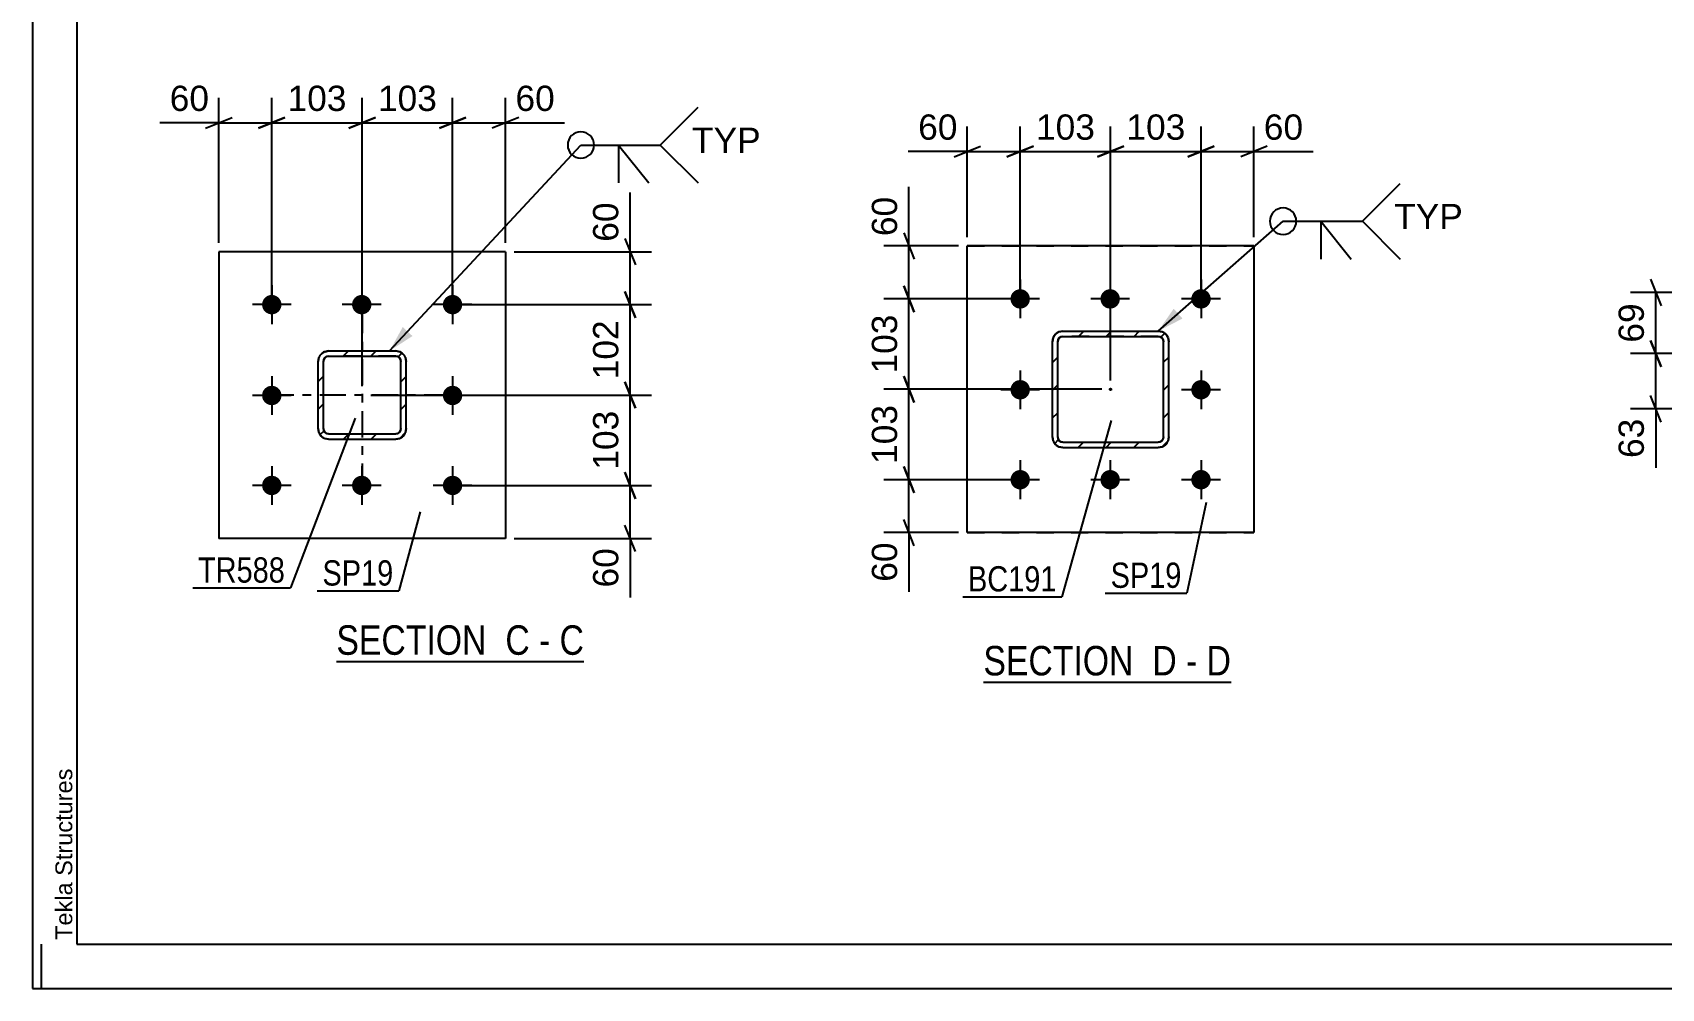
# Model space of a CAD drawing. Header units: millimetres. Extents: x 0 to 841, y 0 to 594.
# Drawn here: x 0 to 184.7, y 0 to 108.4 of the extents above; entities that cross this region are included whole.
import ezdxf

# ---------------------------------------------------------------- set-up
doc = ezdxf.new("R2010")
doc.units = ezdxf.units.MM
doc.linetypes.add('DXK_LINE_DOT2', pattern=[3.9198, 1.9599, -1.9599])
doc.linetypes.add('DXK_LINE_DOT3', pattern=[5.9187, 2.979, -0.9799, 0.9799, -0.9799])
doc.styles.add('Arial', font='arial.ttf', dxfattribs={"height": 0.2})
doc.styles.add('Arial Narrow', font='ARIALN.TTF', dxfattribs={"height": 0.2})

# ---------------------------------------------------------------- blocks, each defined once
blk = doc.blocks.new('Unknown-203724102-1113')
at = {"color": 5, "linetype": 'Continuous'}
for p, q in [((0, 594), (0, 0)), ((5, 589), (5, 5)), ((1, 0), (1, 5)), ((5, 5), (836, 5)), ((0, 0), (841, 0))]:
    blk.add_line(p, q, dxfattribs=at)
at = {"color": 174, "linetype": 'Continuous', "style": 'Arial'}
blk.add_text('Tekla Structures', height=1.9102, rotation=90, dxfattribs=at).set_placement((4.5, 5.5))
blk = doc.blocks.new('Unknown-203724102-13 - 1271')
at = {"color": 6, "linetype": 'Continuous'}
blk.add_line((34.45, 37.08), (62.52, 37.08), dxfattribs=at)
at = {"color": 0, "linetype": 'Continuous'}
for points in [[(52.56, 37.83), (52.56, 41.33), (34.45, 41.33), (34.45, 37.83)], [(56.38, 37.83), (56.38, 41.33), (53.61, 41.33), (53.61, 37.83)], [(58.7, 37.83), (58.7, 41.33), (57.43, 41.33), (57.43, 37.83)], [(62.52, 37.83), (62.52, 41.33), (59.75, 41.33), (59.75, 37.83)]]:
    blk.add_wipeout(points, dxfattribs=at)
at = {"color": 7, "linetype": 'Continuous', "style": 'Arial Narrow'}
for s, p in [('SECTION ', (34.45, 37.83)), ('C', (53.61, 37.83)), ('C', (59.75, 37.83)), ('-', (57.43, 37.83))]:
    blk.add_text(s, height=3.34, dxfattribs=at).set_placement(p)
blk = doc.blocks.new('Unknown-203724102-16 - 1982')
at = {"color": 6, "linetype": 'Continuous'}
blk.add_line((107.81, 34.74), (135.88, 34.74), dxfattribs=at)
at = {"color": 0, "linetype": 'Continuous'}
for points in [[(125.91, 35.49), (125.91, 38.99), (107.81, 38.99), (107.81, 35.49)], [(129.73, 35.49), (129.73, 38.99), (126.96, 38.99), (126.96, 35.49)], [(132.06, 35.49), (132.06, 38.99), (130.78, 38.99), (130.78, 35.49)], [(135.88, 35.49), (135.88, 38.99), (133.11, 38.99), (133.11, 35.49)]]:
    blk.add_wipeout(points, dxfattribs=at)
at = {"color": 7, "linetype": 'Continuous', "style": 'Arial Narrow'}
for s, p in [('SECTION ', (107.81, 35.49)), ('D', (126.96, 35.49)), ('D', (133.11, 35.49)), ('-', (130.78, 35.49))]:
    blk.add_text(s, height=3.34, dxfattribs=at).set_placement(p)
blk = doc.blocks.new('Bolt-203724102-1299 - 1271')
at = {"linetype": 'Continuous'}
for points in [[(28.22, 77.53, -1), (26.02, 77.53, -1)], [(38.42, 77.53, -1), (36.22, 77.53, -1)], [(48.72, 77.53, -1), (46.52, 77.53, -1)], [(28.22, 67.23, -1), (26.02, 67.23, -1)], [(48.72, 67.23, -1), (46.52, 67.23, -1)], [(28.22, 57.03, -1), (26.02, 57.03, -1)], [(38.42, 57.03, -1), (36.22, 57.03, -1)], [(48.72, 57.03, -1), (46.52, 57.03, -1)]]:
    blk.add_hatch(color=1, dxfattribs=at).paths.add_polyline_path(points)
at = {"color": 1, "linetype": 'Continuous'}
for p, q in [((27.12, 79.73), (27.12, 75.33)), ((37.32, 79.73), (37.32, 75.33)), ((47.62, 79.73), (47.62, 75.33)), ((29.32, 77.53), (24.92, 77.53)), ((39.52, 77.53), (35.12, 77.53)), ((49.82, 77.53), (45.42, 77.53)), ((27.12, 69.43), (27.12, 65.03)), ((47.62, 69.43), (47.62, 65.03)), ((29.32, 67.23), (24.92, 67.23)), ((49.82, 67.23), (45.42, 67.23)), ((27.12, 59.23), (27.12, 54.83)), ((37.32, 59.23), (37.32, 54.83)), ((47.62, 59.23), (47.62, 54.83)), ((29.32, 57.03), (24.92, 57.03)), ((39.52, 57.03), (35.12, 57.03)), ((49.82, 57.03), (45.42, 57.03))]:
    blk.add_line(p, q, dxfattribs=at)
blk = doc.blocks.new('Part-203724102-1437 - 1271')
at = {"color": 2, "linetype": 'Continuous'}
for p, q in [((53.62, 83.53), (21.12, 83.53)), ((21.12, 83.53), (21.12, 51.03)), ((53.62, 83.53), (53.62, 51.03)), ((53.62, 51.03), (21.12, 51.03))]:
    blk.add_line(p, q, dxfattribs=at)
blk = doc.blocks.new('Part-203724102-1452 - 1271')
at = {"linetype": 'Continuous'}
h = blk.add_hatch(dxfattribs=at)
h.set_pattern_fill('', scale=0.7, style=0, pattern_type=0)
h.set_pattern_definition([(45, (41.6338, 62.3734), (-1.57154, 1.57154), [])])
h.paths.add_polyline_path([(41.17, 62.28), (41.63, 62.37), (42.02, 62.63), (42.28, 63.02), (42.37, 63.48), (42.37, 71.08), (42.28, 71.54), (42.02, 71.93), (41.63, 72.19), (41.17, 72.28), (33.57, 72.28), (33.12, 72.19), (32.73, 71.93), (32.47, 71.54), (32.37, 71.08), (32.37, 63.48), (32.47, 63.02), (32.73, 62.63), (33.12, 62.37), (33.57, 62.28)])
h.paths.add_polyline_path([(33.57, 62.88), (33.34, 62.93), (33.15, 63.06), (33.02, 63.25), (32.97, 63.48), (32.97, 71.08), (33.02, 71.31), (33.15, 71.51), (33.34, 71.64), (33.57, 71.68), (41.17, 71.68), (41.4, 71.64), (41.6, 71.51), (41.73, 71.31), (41.77, 71.08), (41.77, 63.48), (41.73, 63.25), (41.6, 63.06), (41.4, 62.93), (41.17, 62.88)])
at = {"color": 7, "linetype": 'DXK_LINE_DOT3'}
for p, q in [((37.37, 77.28), (37.37, 57.28)), ((47.37, 67.28), (27.37, 67.28))]:
    blk.add_line(p, q, dxfattribs=at)
at = {"color": 7, "linetype": 'DXK_LINE_DOT2'}
for p, q in [((33.12, 72.19), (33.57, 72.28)), ((33.57, 72.28), (41.17, 72.28)), ((41.17, 72.28), (41.63, 72.19)), ((32.37, 71.08), (32.47, 71.54)), ((32.37, 63.48), (32.37, 71.08)), ((33.02, 71.31), (32.97, 71.08)), ((32.97, 63.48), (32.97, 71.08)), ((33.15, 71.51), (33.02, 71.31)), ((33.34, 71.64), (33.15, 71.51)), ((33.57, 71.68), (33.34, 71.64)), ((41.17, 71.68), (33.57, 71.68)), ((41.4, 71.64), (41.17, 71.68)), ((41.6, 71.51), (41.4, 71.64)), ((41.73, 71.31), (41.6, 71.51)), ((41.77, 71.08), (41.73, 71.31)), ((41.77, 63.48), (41.77, 71.08)), ((42.28, 71.54), (42.37, 71.08)), ((42.37, 63.48), (42.37, 71.08)), ((32.47, 63.02), (32.37, 63.48)), ((32.97, 63.48), (33.02, 63.25)), ((33.02, 63.25), (33.15, 63.06)), ((33.15, 63.06), (33.34, 62.93)), ((33.34, 62.93), (33.57, 62.88)), ((33.57, 62.88), (41.17, 62.88)), ((41.17, 62.88), (41.4, 62.93)), ((41.4, 62.93), (41.6, 63.06)), ((41.6, 63.06), (41.73, 63.25)), ((41.73, 63.25), (41.77, 63.48)), ((42.37, 63.48), (42.28, 63.02)), ((33.57, 62.28), (33.12, 62.37)), ((33.57, 62.28), (41.17, 62.28)), ((41.63, 62.37), (41.17, 62.28))]:
    blk.add_line(p, q, dxfattribs=at)
at = {"color": 2, "linetype": 'Continuous'}
for p, q in [((33.57, 72.28), (33.12, 72.19)), ((33.57, 72.28), (41.17, 72.28)), ((41.63, 72.19), (41.17, 72.28)), ((32.47, 71.54), (32.37, 71.08)), ((32.37, 63.48), (32.37, 71.08)), ((32.97, 71.08), (33.02, 71.31)), ((32.97, 63.48), (32.97, 71.08)), ((33.02, 71.31), (33.15, 71.51)), ((33.15, 71.51), (33.34, 71.64)), ((33.34, 71.64), (33.57, 71.68)), ((33.57, 71.68), (41.17, 71.68)), ((41.17, 71.68), (41.4, 71.64)), ((41.4, 71.64), (41.6, 71.51)), ((41.6, 71.51), (41.73, 71.31)), ((41.73, 71.31), (41.77, 71.08)), ((41.77, 63.48), (41.77, 71.08)), ((42.37, 71.08), (42.28, 71.54)), ((42.37, 63.48), (42.37, 71.08)), ((32.37, 63.48), (32.47, 63.02)), ((33.02, 63.25), (32.97, 63.48)), ((33.15, 63.06), (33.02, 63.25)), ((33.34, 62.93), (33.15, 63.06)), ((33.57, 62.88), (33.34, 62.93)), ((33.57, 62.88), (41.17, 62.88)), ((41.4, 62.93), (41.17, 62.88)), ((41.6, 63.06), (41.4, 62.93)), ((41.73, 63.25), (41.6, 63.06)), ((41.77, 63.48), (41.73, 63.25)), ((42.28, 63.02), (42.37, 63.48)), ((33.12, 62.37), (33.57, 62.28)), ((33.57, 62.28), (41.17, 62.28)), ((41.17, 62.28), (41.63, 62.37))]:
    blk.add_line(p, q, dxfattribs=at)
at = {"color": 7, "linetype": 'DXK_LINE_DOT2'}
for centre, start, end in [((33.57, 71.08), 112.5, 157.5), ((41.17, 71.08), 22.5, 67.5), ((33.57, 63.48), 202.5, 247.5), ((41.17, 63.48), 292.5, 337.5)]:
    blk.add_arc(centre, 1.2, start, end, dxfattribs=at)
at = {"color": 2, "linetype": 'Continuous'}
for centre, start, end in [((33.57, 71.08), 112.5, 157.5), ((41.17, 71.08), 22.5, 67.5), ((33.57, 63.48), 202.5, 247.5), ((41.17, 63.48), 292.5, 337.5)]:
    blk.add_arc(centre, 1.2, start, end, dxfattribs=at)
blk = doc.blocks.new('Part-203724102-2044 - 1982')
at = {"color": 2, "linetype": 'Continuous'}
for p, q in [((138.48, 84.18), (105.98, 84.18)), ((105.98, 51.68), (105.98, 84.18)), ((138.48, 84.18), (138.48, 51.68)), ((138.48, 51.68), (105.98, 51.68))]:
    blk.add_line(p, q, dxfattribs=at)
at = {"color": 7, "linetype": 'DXK_LINE_DOT2'}
for p, q in [((105.98, 84.18), (138.48, 84.18)), ((105.98, 51.68), (138.48, 51.68))]:
    blk.add_line(p, q, dxfattribs=at)
blk = doc.blocks.new('Part-203724102-2090 - 1982')
at = {"linetype": 'Continuous'}
h = blk.add_hatch(dxfattribs=at)
h.set_pattern_fill('', scale=0.7, style=0, pattern_type=0)
h.set_pattern_definition([(45, (128.087, 61.4202), (-1.57154, 1.57154), [])])
h.paths.add_polyline_path([(127.63, 61.33), (128.09, 61.42), (128.48, 61.68), (128.74, 62.07), (128.83, 62.53), (128.83, 73.33), (128.74, 73.79), (128.48, 74.18), (128.09, 74.44), (127.63, 74.53), (116.83, 74.53), (116.37, 74.44), (115.98, 74.18), (115.72, 73.79), (115.63, 73.33), (115.63, 62.53), (115.72, 62.07), (115.98, 61.68), (116.37, 61.42), (116.83, 61.33)])
h.paths.add_polyline_path([(116.83, 61.93), (116.6, 61.97), (116.4, 62.1), (116.27, 62.3), (116.23, 62.53), (116.23, 73.33), (116.27, 73.56), (116.4, 73.75), (116.6, 73.88), (116.83, 73.93), (127.63, 73.93), (127.86, 73.88), (128.05, 73.75), (128.18, 73.56), (128.23, 73.33), (128.23, 62.53), (128.18, 62.3), (128.05, 62.1), (127.86, 61.97), (127.63, 61.93)])
blk.add_hatch(color=246, dxfattribs=at).paths.add_polyline_path([(122.23, 67.83, -1), (122.23, 68.03, -1)])
at = {"color": 7, "linetype": 'DXK_LINE_DOT2'}
for p, q in [((116.37, 74.44), (116.83, 74.53)), ((116.6, 73.88), (116.4, 73.75)), ((116.83, 73.93), (116.6, 73.88)), ((116.83, 74.53), (127.63, 74.53)), ((127.63, 73.93), (116.83, 73.93)), ((127.63, 74.53), (128.09, 74.44)), ((127.86, 73.88), (127.63, 73.93)), ((128.05, 73.75), (127.86, 73.88)), ((115.63, 73.33), (115.72, 73.79)), ((115.63, 62.53), (115.63, 73.33)), ((116.27, 73.56), (116.23, 73.33)), ((116.23, 62.53), (116.23, 73.33)), ((116.4, 73.75), (116.27, 73.56)), ((128.18, 73.56), (128.05, 73.75)), ((128.23, 73.33), (128.18, 73.56)), ((128.23, 62.53), (128.23, 73.33)), ((128.74, 73.79), (128.83, 73.33)), ((128.83, 62.53), (128.83, 73.33)), ((115.72, 62.07), (115.63, 62.53)), ((116.23, 62.53), (116.27, 62.3)), ((116.27, 62.3), (116.4, 62.1)), ((116.83, 61.33), (116.37, 61.42)), ((116.4, 62.1), (116.6, 61.97)), ((116.6, 61.97), (116.83, 61.93)), ((116.83, 61.93), (127.63, 61.93)), ((116.83, 61.33), (127.63, 61.33)), ((127.63, 61.93), (127.86, 61.97)), ((128.09, 61.42), (127.63, 61.33)), ((127.86, 61.97), (128.05, 62.1)), ((128.05, 62.1), (128.18, 62.3)), ((128.18, 62.3), (128.23, 62.53)), ((128.83, 62.53), (128.74, 62.07))]:
    blk.add_line(p, q, dxfattribs=at)
at = {"color": 2, "linetype": 'Continuous'}
for p, q in [((116.83, 74.53), (116.37, 74.44)), ((116.4, 73.75), (116.6, 73.88)), ((116.6, 73.88), (116.83, 73.93)), ((116.83, 74.53), (127.63, 74.53)), ((116.83, 73.93), (127.63, 73.93)), ((128.09, 74.44), (127.63, 74.53)), ((127.63, 73.93), (127.86, 73.88)), ((127.86, 73.88), (128.05, 73.75)), ((115.72, 73.79), (115.63, 73.33)), ((115.63, 62.53), (115.63, 73.33)), ((116.23, 73.33), (116.27, 73.56)), ((116.23, 62.53), (116.23, 73.33)), ((116.27, 73.56), (116.4, 73.75)), ((128.05, 73.75), (128.18, 73.56)), ((128.18, 73.56), (128.23, 73.33)), ((128.23, 62.53), (128.23, 73.33)), ((128.83, 73.33), (128.74, 73.79)), ((128.83, 62.53), (128.83, 73.33)), ((115.63, 62.53), (115.72, 62.07)), ((116.27, 62.3), (116.23, 62.53)), ((116.4, 62.1), (116.27, 62.3)), ((116.37, 61.42), (116.83, 61.33)), ((116.6, 61.97), (116.4, 62.1)), ((116.83, 61.93), (116.6, 61.97)), ((116.83, 61.93), (127.63, 61.93)), ((116.83, 61.33), (127.63, 61.33)), ((127.86, 61.97), (127.63, 61.93)), ((127.63, 61.33), (128.09, 61.42)), ((128.05, 62.1), (127.86, 61.97)), ((128.18, 62.3), (128.05, 62.1)), ((128.23, 62.53), (128.18, 62.3)), ((128.74, 62.07), (128.83, 62.53))]:
    blk.add_line(p, q, dxfattribs=at)
at = {"color": 7, "linetype": 'DXK_LINE_DOT3'}
blk.add_line((122.23, 67.93), (122.23, 67.93), dxfattribs=at)
at = {"color": 246, "linetype": 'DXK_LINE_DOT2'}
blk.add_line((122.23, 67.93), (122.23, 67.93), dxfattribs=at)
at = {"color": 246, "linetype": 'Continuous'}
blk.add_circle((122.23, 67.93), 0.1, dxfattribs=at)
at = {"color": 7, "linetype": 'DXK_LINE_DOT2'}
for centre, start, end in [((116.83, 73.33), 112.5, 157.5), ((127.63, 73.33), 22.5, 67.5), ((116.83, 62.53), 202.5, 247.5), ((127.63, 62.53), 292.5, 337.5)]:
    blk.add_arc(centre, 1.2, start, end, dxfattribs=at)
at = {"color": 2, "linetype": 'Continuous'}
for centre, start, end in [((116.83, 73.33), 112.5, 157.5), ((127.63, 73.33), 22.5, 67.5), ((116.83, 62.53), 202.5, 247.5), ((127.63, 62.53), 292.5, 337.5)]:
    blk.add_arc(centre, 1.2, start, end, dxfattribs=at)
blk = doc.blocks.new('Bolt-203724102-2099 - 1982')
at = {"linetype": 'Continuous'}
for points in [[(113.08, 78.18, -1), (110.88, 78.18, -1)], [(123.28, 78.18, -1), (121.08, 78.18, -1)], [(133.58, 78.18, -1), (131.38, 78.18, -1)], [(113.08, 67.88, -1), (110.88, 67.88, -1)], [(133.58, 67.88, -1), (131.38, 67.88, -1)], [(113.08, 57.68, -1), (110.88, 57.68, -1)], [(123.28, 57.68, -1), (121.08, 57.68, -1)], [(133.58, 57.68, -1), (131.38, 57.68, -1)]]:
    blk.add_hatch(color=1, dxfattribs=at).paths.add_polyline_path(points)
at = {"color": 1, "linetype": 'Continuous'}
for p, q in [((111.98, 80.38), (111.98, 75.98)), ((122.18, 80.38), (122.18, 75.98)), ((132.48, 80.38), (132.48, 75.98)), ((114.18, 78.18), (109.78, 78.18)), ((124.38, 78.18), (119.98, 78.18)), ((134.68, 78.18), (130.28, 78.18)), ((111.98, 70.08), (111.98, 65.68)), ((132.48, 70.08), (132.48, 65.68)), ((114.18, 67.88), (109.78, 67.88)), ((134.68, 67.88), (130.28, 67.88)), ((111.98, 59.88), (111.98, 55.48)), ((122.18, 59.88), (122.18, 55.48)), ((132.48, 59.88), (132.48, 55.48)), ((114.18, 57.68), (109.78, 57.68)), ((124.38, 57.68), (119.98, 57.68)), ((134.68, 57.68), (130.28, 57.68))]:
    blk.add_line(p, q, dxfattribs=at)
blk = doc.blocks.new('StraightDimension-203724102-1583 - 1271')
at = {"color": 7, "linetype": 'Continuous'}
for p, q in [((67.16, 58.53), (68.36, 55.53)), ((48.62, 57.03), (70.16, 57.03)), ((67.76, 51.03), (67.76, 57.03)), ((68.36, 49.53), (67.16, 52.53)), ((54.62, 51.03), (70.16, 51.03))]:
    blk.add_line(p, q, dxfattribs=at)
at = {"color": 0}
blk.add_wipeout([(67.01, 50.51), (62.81, 50.51), (62.81, 44.86), (67.01, 44.86)], dxfattribs=at)
at = {"color": 7, "linetype": 'Continuous'}
blk.add_line((67.76, 51.03), (67.76, 44.33), dxfattribs=at)
blk.add_line((67.76, 51.03), (67.76, 44.33), dxfattribs=at)
at = {"color": 3, "style": 'Arial'}
blk.add_text('60', height=2.865, rotation=90.0002, dxfattribs=at).set_placement((66.41, 45.46))
blk = doc.blocks.new('StraightDimension-203724102-1566 - 1271')
at = {"color": 7, "linetype": 'Continuous'}
for p, q in [((67.16, 68.78), (68.36, 65.78)), ((38.37, 67.28), (70.16, 67.28)), ((67.76, 57.03), (67.76, 67.28)), ((68.36, 55.53), (67.16, 58.53)), ((48.62, 57.03), (70.16, 57.03))]:
    blk.add_line(p, q, dxfattribs=at)
at = {"color": 0}
blk.add_wipeout([(67.01, 66.09), (62.81, 66.09), (62.81, 58.22), (67.01, 58.22)], dxfattribs=at)
at = {"color": 3, "style": 'Arial'}
blk.add_text('103', height=2.865, rotation=90.0002, dxfattribs=at).set_placement((66.41, 58.82))
blk = doc.blocks.new('StraightDimension-203724102-1549 - 1271')
at = {"color": 7, "linetype": 'Continuous'}
for p, q in [((67.16, 79.03), (68.36, 76.03)), ((48.62, 77.53), (70.16, 77.53)), ((67.76, 67.28), (67.76, 77.53)), ((68.36, 65.78), (67.16, 68.78)), ((38.37, 67.28), (70.16, 67.28))]:
    blk.add_line(p, q, dxfattribs=at)
at = {"color": 0}
blk.add_wipeout([(67.01, 76.34), (62.81, 76.34), (62.81, 68.47), (67.01, 68.47)], dxfattribs=at)
at = {"color": 3, "style": 'Arial'}
blk.add_text('102', height=2.865, rotation=90.0002, dxfattribs=at).set_placement((66.41, 69.07))
blk = doc.blocks.new('StraightDimension-203724102-1483 - 1271')
at = {"color": 7, "linetype": 'Continuous'}
for p, q in [((21.12, 84.53), (21.12, 100.99)), ((27.12, 78.53), (27.12, 100.99)), ((19.62, 97.54), (22.62, 98.74)), ((21.12, 98.14), (27.12, 98.14)), ((28.62, 98.74), (25.62, 97.54))]:
    blk.add_line(p, q, dxfattribs=at)
at = {"color": 0}
blk.add_wipeout([(20.6, 98.89), (20.6, 103.09), (14.95, 103.09), (14.95, 98.89)], dxfattribs=at)
at = {"color": 7, "linetype": 'Continuous'}
blk.add_line((21.12, 98.14), (14.43, 98.14), dxfattribs=at)
blk.add_line((21.12, 98.14), (14.43, 98.14), dxfattribs=at)
at = {"color": 3, "style": 'Arial'}
blk.add_text('60', height=2.865, dxfattribs=at).set_placement((15.55, 99.49))
blk = doc.blocks.new('StraightDimension-203724102-1494 - 1271')
at = {"color": 7, "linetype": 'Continuous'}
for p, q in [((27.12, 78.53), (27.12, 100.99)), ((37.37, 68.28), (37.37, 100.99)), ((25.62, 97.54), (28.62, 98.74)), ((27.12, 98.14), (37.37, 98.14)), ((38.87, 98.74), (35.87, 97.54))]:
    blk.add_line(p, q, dxfattribs=at)
at = {"color": 0}
blk.add_wipeout([(36.18, 98.89), (36.18, 103.09), (28.31, 103.09), (28.31, 98.89)], dxfattribs=at)
at = {"color": 3, "style": 'Arial'}
blk.add_text('103', height=2.865, dxfattribs=at).set_placement((28.91, 99.49))
blk = doc.blocks.new('StraightDimension-203724102-1511 - 1271')
at = {"color": 7, "linetype": 'Continuous'}
for p, q in [((37.37, 68.28), (37.37, 100.99)), ((47.62, 78.53), (47.62, 100.99)), ((35.87, 97.54), (38.87, 98.74)), ((37.37, 98.14), (47.62, 98.14)), ((49.12, 98.74), (46.12, 97.54))]:
    blk.add_line(p, q, dxfattribs=at)
at = {"color": 0}
blk.add_wipeout([(46.44, 98.89), (46.44, 103.09), (38.56, 103.09), (38.56, 98.89)], dxfattribs=at)
at = {"color": 3, "style": 'Arial'}
blk.add_text('103', height=2.865, dxfattribs=at).set_placement((39.16, 99.49))
blk = doc.blocks.new('StraightDimension-203724102-1528 - 1271')
at = {"color": 7, "linetype": 'Continuous'}
for p, q in [((47.62, 78.53), (47.62, 100.99)), ((53.62, 84.53), (53.62, 100.99)), ((46.12, 97.54), (49.12, 98.74)), ((47.62, 98.14), (53.62, 98.14)), ((55.12, 98.74), (52.12, 97.54))]:
    blk.add_line(p, q, dxfattribs=at)
at = {"color": 0}
blk.add_wipeout([(59.8, 98.89), (59.8, 103.09), (54.15, 103.09), (54.15, 98.89)], dxfattribs=at)
at = {"color": 7, "linetype": 'Continuous'}
blk.add_line((53.62, 98.14), (60.32, 98.14), dxfattribs=at)
blk.add_line((53.62, 98.14), (60.32, 98.14), dxfattribs=at)
at = {"color": 3, "style": 'Arial'}
blk.add_text('60', height=2.865, dxfattribs=at).set_placement((54.75, 99.49))
blk = doc.blocks.new('StraightDimension-203724102-1539 - 1271')
at = {"color": 7, "linetype": 'Continuous'}
for p, q in [((67.16, 85.03), (68.36, 82.03)), ((54.62, 83.53), (70.16, 83.53)), ((67.76, 77.53), (67.76, 83.53)), ((68.36, 76.03), (67.16, 79.03)), ((48.62, 77.53), (70.16, 77.53))]:
    blk.add_line(p, q, dxfattribs=at)
at = {"color": 0}
blk.add_wipeout([(67.01, 89.7), (62.81, 89.7), (62.81, 84.06), (67.01, 84.06)], dxfattribs=at)
at = {"color": 7, "linetype": 'Continuous'}
blk.add_line((67.76, 83.53), (67.76, 90.23), dxfattribs=at)
blk.add_line((67.76, 83.53), (67.76, 90.23), dxfattribs=at)
at = {"color": 3, "style": 'Arial'}
blk.add_text('60', height=2.865, rotation=90.0002, dxfattribs=at).set_placement((66.41, 84.66))
blk = doc.blocks.new('StraightDimension-203724102-1925 - 1616')
at = {"color": 7, "linetype": 'Continuous'}
for p, q in [((183.44, 73.48), (184.64, 70.48)), ((200.41, 71.98), (181.19, 71.98)), ((184.04, 65.71), (184.04, 71.98)), ((184.64, 64.21), (183.44, 67.21)), ((228.02, 65.71), (181.19, 65.71))]:
    blk.add_line(p, q, dxfattribs=at)
at = {"color": 0}
blk.add_wipeout([(183.29, 65.19), (179.09, 65.19), (179.09, 59.54), (183.29, 59.54)], dxfattribs=at)
at = {"color": 7, "linetype": 'Continuous'}
blk.add_line((184.04, 65.71), (184.04, 59.02), dxfattribs=at)
blk.add_line((184.04, 65.71), (184.04, 59.02), dxfattribs=at)
at = {"color": 3, "style": 'Arial'}
blk.add_text('63', height=2.865, rotation=90.0002, dxfattribs=at).set_placement((182.69, 60.14))
blk = doc.blocks.new('StraightDimension-203724102-1938 - 1616')
at = {"color": 7, "linetype": 'Continuous'}
for p, q in [((183.44, 80.41), (184.64, 77.41)), ((228.02, 78.91), (181.19, 78.91)), ((184.04, 71.98), (184.04, 78.91)), ((184.64, 70.48), (183.44, 73.48)), ((200.41, 71.98), (181.19, 71.98))]:
    blk.add_line(p, q, dxfattribs=at)
at = {"color": 0}
blk.add_wipeout([(183.29, 78.27), (179.09, 78.27), (179.09, 72.62), (183.29, 72.62)], dxfattribs=at)
at = {"color": 3, "style": 'Arial'}
blk.add_text('69', height=2.865, rotation=90.0002, dxfattribs=at).set_placement((182.69, 73.22))
blk = doc.blocks.new('StraightDimension-203724102-2232 - 1982')
at = {"color": 7, "linetype": 'Continuous'}
for p, q in [((111.98, 79.18), (111.98, 97.73)), ((122.23, 68.93), (122.23, 97.73)), ((110.48, 94.28), (113.48, 95.48)), ((111.98, 94.88), (122.23, 94.88)), ((123.73, 95.48), (120.73, 94.28))]:
    blk.add_line(p, q, dxfattribs=at)
at = {"color": 0}
blk.add_wipeout([(121.04, 95.63), (121.04, 99.83), (113.17, 99.83), (113.17, 95.63)], dxfattribs=at)
at = {"color": 3, "style": 'Arial'}
blk.add_text('103', height=2.865, dxfattribs=at).set_placement((113.77, 96.23))
blk = doc.blocks.new('StraightDimension-203724102-2174 - 1982')
at = {"color": 7, "linetype": 'Continuous'}
for p, q in [((98.77, 79.68), (99.97, 76.68)), ((110.98, 78.18), (96.52, 78.18)), ((99.37, 67.93), (99.37, 78.18)), ((99.97, 66.43), (98.77, 69.43)), ((121.23, 67.93), (96.52, 67.93))]:
    blk.add_line(p, q, dxfattribs=at)
at = {"color": 0}
blk.add_wipeout([(98.62, 76.99), (94.42, 76.99), (94.42, 69.12), (98.62, 69.12)], dxfattribs=at)
at = {"color": 3, "style": 'Arial'}
blk.add_text('103', height=2.865, rotation=90.0002, dxfattribs=at).set_placement((98.02, 69.72))
blk = doc.blocks.new('StraightDimension-203724102-2183 - 1982')
at = {"color": 7, "linetype": 'Continuous'}
for p, q in [((98.77, 85.68), (99.97, 82.68)), ((104.98, 84.18), (96.52, 84.18)), ((99.37, 78.18), (99.37, 84.18)), ((99.97, 76.68), (98.77, 79.68)), ((110.98, 78.18), (96.52, 78.18))]:
    blk.add_line(p, q, dxfattribs=at)
at = {"color": 0}
blk.add_wipeout([(98.62, 90.35), (94.42, 90.35), (94.42, 84.7), (98.62, 84.7)], dxfattribs=at)
at = {"color": 7, "linetype": 'Continuous'}
blk.add_line((99.37, 84.18), (99.37, 90.88), dxfattribs=at)
blk.add_line((99.37, 84.18), (99.37, 90.88), dxfattribs=at)
at = {"color": 3, "style": 'Arial'}
blk.add_text('60', height=2.865, rotation=90.0002, dxfattribs=at).set_placement((98.02, 85.3))
blk = doc.blocks.new('StraightDimension-203724102-2193 - 1982')
at = {"color": 7, "linetype": 'Continuous'}
for p, q in [((98.77, 59.18), (99.97, 56.18)), ((110.98, 57.68), (96.52, 57.68)), ((99.37, 51.68), (99.37, 57.68)), ((99.97, 50.18), (98.77, 53.18)), ((104.98, 51.68), (96.52, 51.68))]:
    blk.add_line(p, q, dxfattribs=at)
at = {"color": 0}
blk.add_wipeout([(98.62, 51.15), (94.42, 51.15), (94.42, 45.51), (98.62, 45.51)], dxfattribs=at)
at = {"color": 7, "linetype": 'Continuous'}
blk.add_line((99.37, 51.68), (99.37, 44.98), dxfattribs=at)
blk.add_line((99.37, 51.68), (99.37, 44.98), dxfattribs=at)
at = {"color": 3, "style": 'Arial'}
blk.add_text('60', height=2.865, rotation=90.0002, dxfattribs=at).set_placement((98.02, 46.11))
blk = doc.blocks.new('StraightDimension-203724102-2203 - 1982')
at = {"color": 7, "linetype": 'Continuous'}
for p, q in [((98.77, 69.43), (99.97, 66.43)), ((121.23, 67.93), (96.52, 67.93)), ((99.37, 57.68), (99.37, 67.93)), ((99.97, 56.18), (98.77, 59.18)), ((110.98, 57.68), (96.52, 57.68))]:
    blk.add_line(p, q, dxfattribs=at)
at = {"color": 0}
blk.add_wipeout([(98.62, 66.74), (94.42, 66.74), (94.42, 58.87), (98.62, 58.87)], dxfattribs=at)
at = {"color": 3, "style": 'Arial'}
blk.add_text('103', height=2.865, rotation=90.0002, dxfattribs=at).set_placement((98.02, 59.47))
blk = doc.blocks.new('StraightDimension-203724102-2213 - 1982')
at = {"color": 7, "linetype": 'Continuous'}
for p, q in [((122.23, 68.93), (122.23, 97.73)), ((132.48, 79.18), (132.48, 97.73)), ((120.73, 94.28), (123.73, 95.48)), ((122.23, 94.88), (132.48, 94.88)), ((133.98, 95.48), (130.98, 94.28))]:
    blk.add_line(p, q, dxfattribs=at)
at = {"color": 0}
blk.add_wipeout([(131.29, 95.63), (131.29, 99.83), (123.42, 99.83), (123.42, 95.63)], dxfattribs=at)
at = {"color": 3, "style": 'Arial'}
blk.add_text('103', height=2.865, dxfattribs=at).set_placement((124.02, 96.23))
blk = doc.blocks.new('StraightDimension-203724102-2222 - 1982')
at = {"color": 7, "linetype": 'Continuous'}
for p, q in [((132.48, 79.18), (132.48, 97.73)), ((138.48, 85.18), (138.48, 97.73)), ((130.98, 94.28), (133.98, 95.48)), ((132.48, 94.88), (138.48, 94.88)), ((139.98, 95.48), (136.98, 94.28))]:
    blk.add_line(p, q, dxfattribs=at)
at = {"color": 0}
blk.add_wipeout([(144.65, 95.63), (144.65, 99.83), (139, 99.83), (139, 95.63)], dxfattribs=at)
at = {"color": 7, "linetype": 'Continuous'}
blk.add_line((138.48, 94.88), (145.18, 94.88), dxfattribs=at)
blk.add_line((138.48, 94.88), (145.18, 94.88), dxfattribs=at)
at = {"color": 3, "style": 'Arial'}
blk.add_text('60', height=2.865, dxfattribs=at).set_placement((139.6, 96.23))
blk = doc.blocks.new('StraightDimension-203724102-2241 - 1982')
at = {"color": 7, "linetype": 'Continuous'}
for p, q in [((105.98, 85.18), (105.98, 97.73)), ((111.98, 79.18), (111.98, 97.73)), ((104.48, 94.28), (107.48, 95.48)), ((105.98, 94.88), (111.98, 94.88)), ((113.48, 95.48), (110.48, 94.28))]:
    blk.add_line(p, q, dxfattribs=at)
at = {"color": 0}
blk.add_wipeout([(105.45, 95.63), (105.45, 99.83), (99.81, 99.83), (99.81, 95.63)], dxfattribs=at)
at = {"color": 7, "linetype": 'Continuous'}
blk.add_line((105.98, 94.88), (99.28, 94.88), dxfattribs=at)
blk.add_line((105.98, 94.88), (99.28, 94.88), dxfattribs=at)
at = {"color": 3, "style": 'Arial'}
blk.add_text('60', height=2.865, dxfattribs=at).set_placement((100.41, 96.23))
blk = doc.blocks.new('Mark-203724102-1433 - 1271')
at = {"color": 0}
blk.add_wipeout([(40.91, 45.68), (40.91, 48.68), (32.87, 48.68), (32.87, 45.68)], dxfattribs=at)
blk.add_wipeout([(40.91, 45.68), (40.91, 48.68), (32.87, 48.68), (32.87, 45.68)], dxfattribs=at)
at = {"color": 30, "linetype": 'Continuous'}
for p in [(43.96, 54.03), (32.27, 45.08)]:
    blk.add_line(p, (41.51, 45.08), dxfattribs=at)
at = {"color": 3, "style": 'Arial Narrow'}
blk.add_text('SP19', height=2.863, dxfattribs=at).set_placement((32.87, 45.68))
blk = doc.blocks.new('Mark-203724102-1448 - 1271')
at = {"color": 0}
blk.add_wipeout([(28.63, 46.01), (28.63, 49.01), (18.76, 49.01), (18.76, 46.01)], dxfattribs=at)
blk.add_wipeout([(28.63, 46.01), (28.63, 49.01), (18.76, 49.01), (18.76, 46.01)], dxfattribs=at)
at = {"color": 30, "linetype": 'Continuous'}
for p in [(36.56, 64.64), (18.16, 45.41)]:
    blk.add_line(p, (29.23, 45.41), dxfattribs=at)
at = {"color": 3, "style": 'Arial Narrow'}
blk.add_text('TR588', height=2.863, dxfattribs=at).set_placement((18.76, 46.01))
blk = doc.blocks.new('WeldMark-203724102-1593 - 1271')
at = {"linetype": 'Continuous'}
blk.add_hatch(color=30, dxfattribs=at).paths.add_polyline_path([(43.07, 73.97), (40.48, 72.28), (41.97, 74.99)])
at = {"color": 30, "linetype": 'Continuous'}
for p, q in [((40.48, 72.28), (62.17, 95.63)), ((62.17, 95.63), (71.17, 95.63))]:
    blk.add_line(p, q, dxfattribs=at)
at = {"color": 3, "linetype": 'Continuous'}
for q in [(69.88, 91.34), (66.45, 91.34)]:
    blk.add_line((66.45, 95.63), q, dxfattribs=at)
for start, end in [(90, 270), (270, 90)]:
    blk.add_arc((62.17, 95.63), 1.5, start, end, dxfattribs=at)
at = {"color": 0, "linetype": 'Continuous'}
blk.add_wipeout([(82.54, 94.73), (82.54, 97.73), (74.77, 97.73), (74.77, 94.73)], dxfattribs=at)
blk.add_wipeout([(82.54, 94.73), (82.54, 97.73), (74.77, 97.73), (74.77, 94.73)], dxfattribs=at)
at = {"color": 3, "linetype": 'Continuous'}
for q in [(75.45, 99.91), (75.45, 91.34)]:
    blk.add_line((71.17, 95.63), q, dxfattribs=at)
at = {"color": 3, "linetype": 'Continuous', "style": 'Arial'}
blk.add_text('TYP', height=2.865, dxfattribs=at).set_placement((74.77, 94.73))
blk = doc.blocks.new('Mark-203724102-2040 - 1982')
at = {"color": 0}
blk.add_wipeout([(130.26, 45.42), (130.26, 48.42), (122.23, 48.42), (122.23, 45.42)], dxfattribs=at)
blk.add_wipeout([(130.26, 45.42), (130.26, 48.42), (122.23, 48.42), (122.23, 45.42)], dxfattribs=at)
at = {"color": 30, "linetype": 'Continuous'}
for p in [(133.08, 55.09), (121.63, 44.82)]:
    blk.add_line(p, (130.86, 44.82), dxfattribs=at)
at = {"color": 3, "style": 'Arial Narrow'}
blk.add_text('SP19', height=2.863, dxfattribs=at).set_placement((122.23, 45.42))
blk = doc.blocks.new('Mark-203724102-2086 - 1982')
at = {"color": 0}
blk.add_wipeout([(116.1, 45.01), (116.1, 48.01), (106.06, 48.01), (106.06, 45.01)], dxfattribs=at)
blk.add_wipeout([(116.1, 45.01), (116.1, 48.01), (106.06, 48.01), (106.06, 45.01)], dxfattribs=at)
at = {"color": 30, "linetype": 'Continuous'}
for p in [(122.3, 64.4), (105.46, 44.41)]:
    blk.add_line(p, (116.7, 44.41), dxfattribs=at)
at = {"color": 3, "style": 'Arial Narrow'}
blk.add_text('BC191', height=2.863, dxfattribs=at).set_placement((106.06, 45.01))
blk = doc.blocks.new('WeldMark-203724102-2251 - 1982')
at = {"linetype": 'Continuous'}
blk.add_hatch(color=30, dxfattribs=at).paths.add_polyline_path([(130.38, 75.95), (127.63, 74.53), (129.38, 77.07)])
at = {"color": 30, "linetype": 'Continuous'}
for p, q in [((127.63, 74.53), (141.78, 86.99)), ((141.78, 86.99), (150.78, 86.99))]:
    blk.add_line(p, q, dxfattribs=at)
at = {"color": 3, "linetype": 'Continuous'}
for q in [(149.5, 82.7), (146.07, 82.7)]:
    blk.add_line((146.07, 86.99), q, dxfattribs=at)
for start, end in [(90, 270), (270, 90)]:
    blk.add_arc((141.78, 86.99), 1.5, start, end, dxfattribs=at)
at = {"color": 0, "linetype": 'Continuous'}
blk.add_wipeout([(162.16, 86.09), (162.16, 89.09), (154.38, 89.09), (154.38, 86.09)], dxfattribs=at)
blk.add_wipeout([(162.16, 86.09), (162.16, 89.09), (154.38, 89.09), (154.38, 86.09)], dxfattribs=at)
at = {"color": 3, "linetype": 'Continuous'}
for q in [(155.07, 91.27), (155.07, 82.7)]:
    blk.add_line((150.78, 86.99), q, dxfattribs=at)
at = {"color": 3, "linetype": 'Continuous', "style": 'Arial'}
blk.add_text('TYP', height=2.865, dxfattribs=at).set_placement((154.38, 86.09))

msp = doc.modelspace()

# ---------------------------------------------------------------- block references
for name in ['Unknown-203724102-1113', 'Part-203724102-1437 - 1271', 'Part-203724102-2044 - 1982', 'Bolt-203724102-1299 - 1271', 'Bolt-203724102-2099 - 1982', 'Part-203724102-1452 - 1271', 'Part-203724102-2090 - 1982']:
    msp.add_blockref(name, (0, 0))

# ---------------------------------------------------------------- next in the draw order: block references
for name in ['StraightDimension-203724102-1483 - 1271', 'StraightDimension-203724102-2232 - 1982', 'StraightDimension-203724102-1925 - 1616', 'StraightDimension-203724102-2193 - 1982', 'StraightDimension-203724102-1583 - 1271', 'Mark-203724102-1433 - 1271', 'Mark-203724102-2040 - 1982', 'Unknown-203724102-13 - 1271', 'Unknown-203724102-16 - 1982']:
    msp.add_blockref(name, (0, 0))

# ---------------------------------------------------------------- next in the draw order: block references
for name in ['StraightDimension-203724102-2174 - 1982', 'StraightDimension-203724102-1938 - 1616', 'StraightDimension-203724102-1566 - 1271', 'Mark-203724102-1448 - 1271']:
    msp.add_blockref(name, (0, 0))

# ---------------------------------------------------------------- next in the draw order: block references
for name in ['StraightDimension-203724102-2183 - 1982', 'StraightDimension-203724102-1549 - 1271', 'StraightDimension-203724102-2203 - 1982']:
    msp.add_blockref(name, (0, 0))

# ---------------------------------------------------------------- next in the draw order: block references
for name in ['StraightDimension-203724102-1494 - 1271', 'StraightDimension-203724102-2241 - 1982', 'StraightDimension-203724102-2213 - 1982', 'Mark-203724102-2086 - 1982']:
    msp.add_blockref(name, (0, 0))

# ---------------------------------------------------------------- next in the draw order: block references
for name in ['StraightDimension-203724102-1511 - 1271', 'StraightDimension-203724102-2222 - 1982']:
    msp.add_blockref(name, (0, 0))

# ---------------------------------------------------------------- next in the draw order: block references
for name in ['StraightDimension-203724102-1528 - 1271', 'WeldMark-203724102-2251 - 1982']:
    msp.add_blockref(name, (0, 0))

# ---------------------------------------------------------------- next in the draw order: block references
msp.add_blockref('StraightDimension-203724102-1539 - 1271', (0, 0))

# ---------------------------------------------------------------- next in the draw order: block references
msp.add_blockref('WeldMark-203724102-1593 - 1271', (0, 0))

doc.saveas('drawing.dxf')
